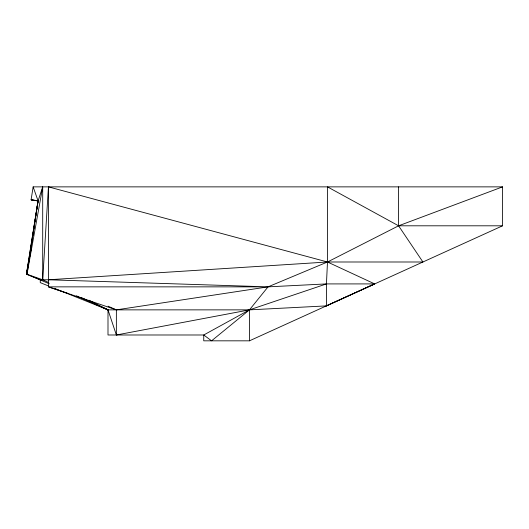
<?xml version="1.0" encoding="UTF-8"?>
<svg xmlns="http://www.w3.org/2000/svg" width="529" height="529" viewBox="0 0 529 529"><rect width="100%" height="100%" fill="white"/><g stroke="black" fill="none" stroke-linecap="round" stroke-linejoin="round"><path stroke-width="0.79" d="M54.718 288.45L107.995 309.862L249.457 309.862L326.439 305.888L326.439 283.914L327.484 261.994L327.484 186.869L398.582 225.804L422.916 261.994L327.484 261.994L48.443 279.775L40.257 279.775L26.45 274.227L38.028 200.934L31.092 199.843L33.142 186.869L502.55 186.869L502.55 225.804L249.457 340.828L203.744 340.828L203.744 334.989L249.457 309.862L326.439 283.914L374.691 283.914L327.484 261.994L48.443 186.869L42.704 279.775L48.708 282.546M29.684 256.314L29.928 254.687M30.669 249.8L30.913 248.167M31.158 246.54L31.528 244.1M31.773 242.467L32.018 240.84M32.262 239.214L32.507 237.581M32.752 235.954L34.597 223.741M34.841 222.107L38.028 200.934M33.142 186.869L38.095 200.934L26.45 274.227L26.986 274.227L38.095 200.934L42.704 186.869L42.704 279.775L26.986 274.227L49.283 283.789M26.986 274.227L42.704 186.869M26.45 274.227L31.608 246.845M325.97 306.053L374.691 283.914L326.439 305.888M502.55 186.869L398.582 225.804L327.484 261.994L268.044 286.857L116.367 309.862L48.443 286.857L48.443 186.869M88.879 300.207L107.995 309.862L116.367 334.989L249.457 309.862L268.044 286.857L326.439 283.914M502.55 225.804L398.582 225.804L398.582 186.869M48.443 279.775L268.044 286.857L48.443 286.857L68.585 293.655M37.202 200.57L31.092 199.843L38.095 200.934M48.628 286.004L40.257 282.638L40.257 279.775M108.061 306.185L116.367 309.862L116.367 334.989M76.381 295.823L107.995 309.862L108.518 311.383M80.977 297.41L107.995 309.862L107.995 334.989L203.751 334.989L211.574 340.828L249.457 309.862L249.457 340.828"/></g></svg>
